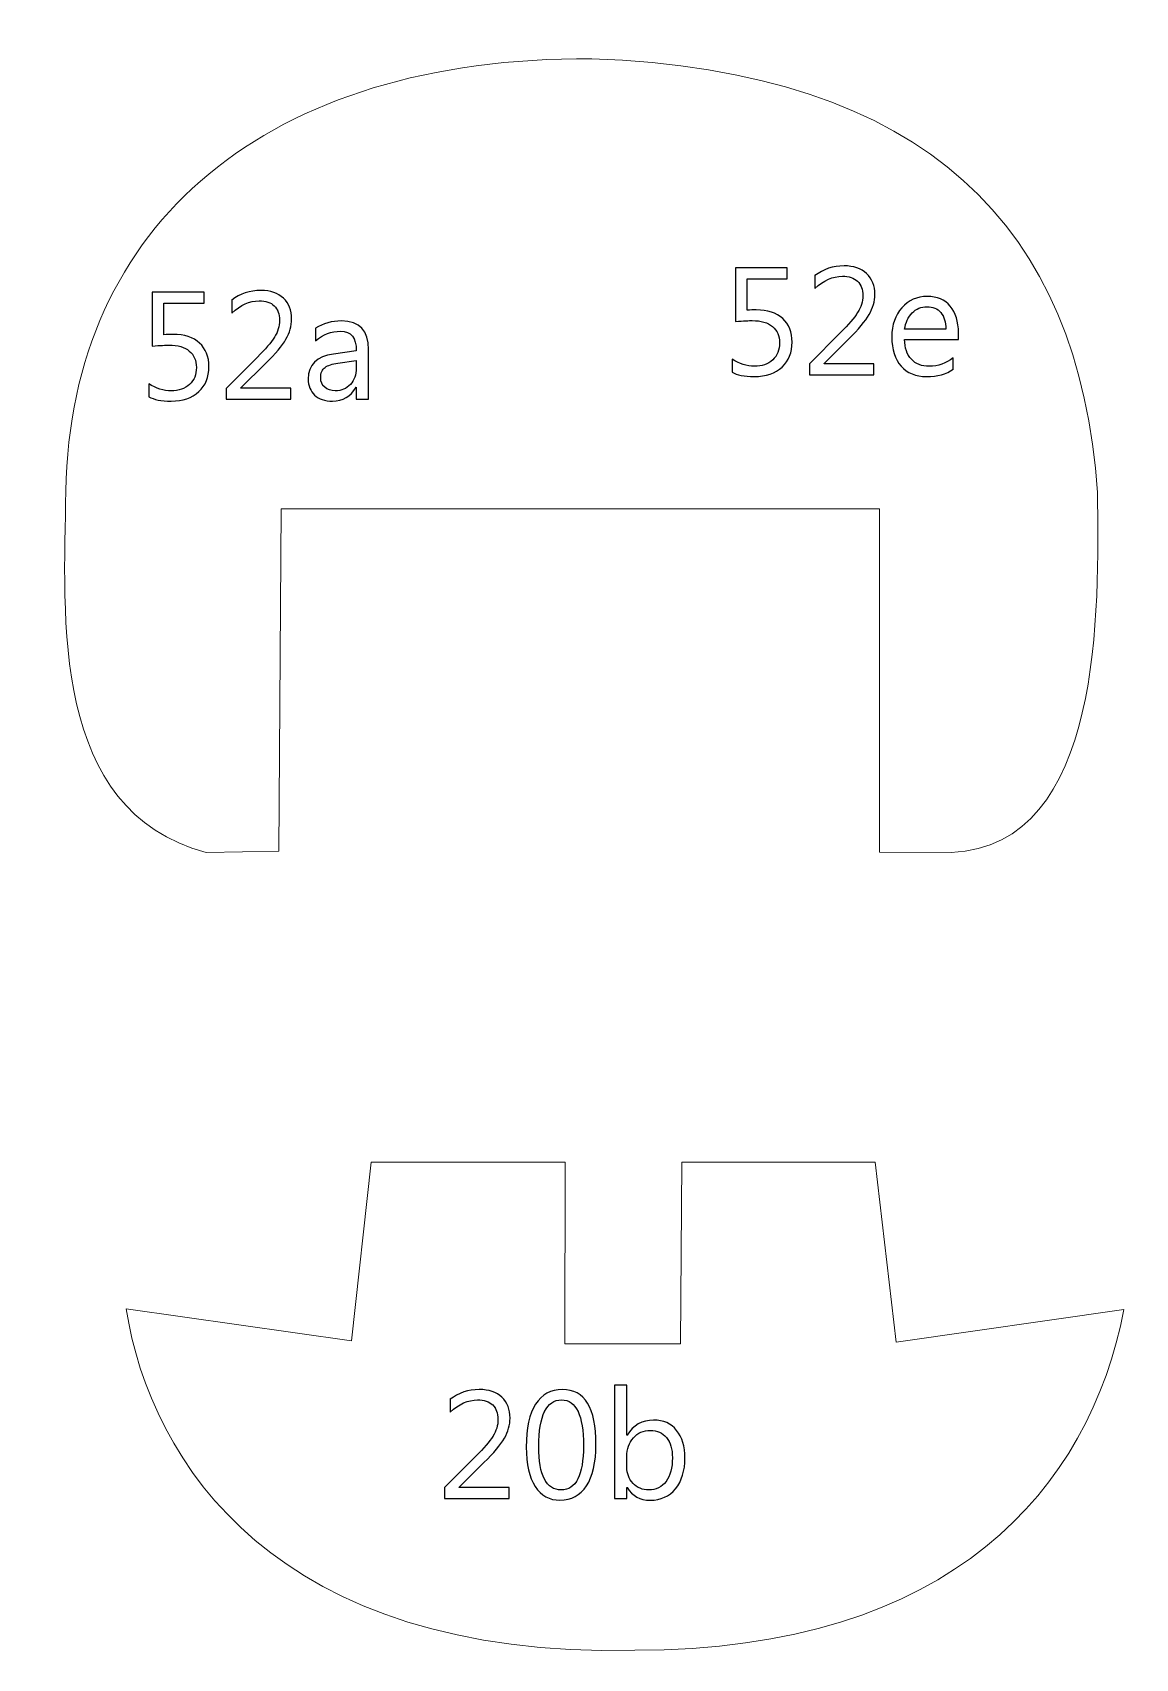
# Model space of a CAD drawing. Header units: centimetres. Extents: x -370 to 378, y -504 to 433.
# Drawn here: x 93.1 to 151.3, y 82.1 to 167.8 of the extents above; entities that cross this region are included whole.
import ezdxf

# ---------------------------------------------------------------- set-up
doc = ezdxf.new("R2010")
doc.units = ezdxf.units.CM
doc.header["$MEASUREMENT"] = 0
doc.layers.add('Camada 1', color=7, linetype='Continuous')
doc.layers.add('Camada 2', color=20, linetype='Continuous')

msp = doc.modelspace()

# ---------------------------------------------------------------- linework, layer by layer
at = {"layer": 'Camada 1', "lineweight": 9}
for points, knots in [([(216.721, 265.254), (216.721, 265.254), (230.116, 265.318), (230.116, 265.318), (230.116, 265.318), (230.116, 265.318), (230.103, 244.768), (230.103, 244.768), (230.103, 244.768), (230.103, 244.768), (236.36, 244.767), (236.36, 244.767), (236.36, 244.767), (236.36, 244.767), (236.371, 265.182), (236.371, 265.182), (236.371, 265.182), (236.371, 265.182), (256.209, 265.182), (256.209, 265.182), (256.209, 265.182), (256.209, 265.182), (256.209, 244.767), (256.209, 244.767), (256.209, 244.767), (256.209, 244.767), (262.443, 244.768), (262.443, 244.768), (262.443, 244.768), (262.443, 244.768), (262.445, 265.213), (262.445, 265.213), (262.445, 265.213), (262.445, 265.213), (282.346, 265.204), (282.346, 265.204), (282.346, 265.204), (282.346, 265.204), (282.296, 244.775), (282.296, 244.775), (282.296, 244.775), (282.296, 244.775), (288.629, 244.768), (288.629, 244.768), (288.629, 244.768), (288.629, 244.768), (288.652, 265.258), (288.652, 265.258), (288.652, 265.258), (288.652, 265.258), (308.479, 265.277), (308.479, 265.277), (308.479, 265.277), (308.479, 265.277), (308.479, 244.77), (308.479, 244.77), (308.479, 244.77), (308.479, 244.77), (314.689, 244.774), (314.689, 244.774), (314.689, 244.774), (314.689, 244.774), (314.79, 265.253), (314.79, 265.253), (314.79, 265.253), (314.79, 265.253), (334.828, 265.214), (334.828, 265.214), (334.828, 265.214), (334.828, 265.214), (334.892, 244.769), (334.892, 244.769), (334.892, 244.769), (334.892, 244.769), (341.063, 244.77), (341.063, 244.77), (341.063, 244.77), (341.063, 244.77), (341.094, 265.214), (341.094, 265.214), (341.094, 265.214), (341.094, 265.214), (366.922, 265.225), (366.922, 265.225), (366.922, 265.225), (366.922, 265.225), (366.966, 256.867), (366.966, 256.867), (366.966, 256.867), (366.966, 256.867), (360.754, 256.873), (360.754, 256.873), (360.754, 256.873), (360.754, 256.873), (360.754, 232.292), (360.754, 232.292), (360.754, 232.292), (360.754, 232.292), (366.964, 232.296), (366.964, 232.296), (366.964, 232.296), (366.964, 232.296), (366.963, 224.01), (366.963, 224.01), (366.963, 224.01), (366.963, 224.01), (210.199, 224.007), (210.199, 224.007), (210.199, 224.007), (210.199, 224.007), (210.193, 236.573), (210.193, 236.573), (210.193, 236.573), (210.193, 236.573), (189.145, 236.573), (189.145, 236.573), (189.145, 236.573), (185.916, 236.501), (184.439, 233.061), (184.413, 226.826), (184.413, 226.826), (184.673, 216.628), (178.684, 212.355), (173.821, 212.903), (173.821, 212.903), (173.821, 212.903), (176.697, 236.149), (176.697, 236.149), (176.697, 236.149), (176.697, 236.149), (170.539, 236.789), (170.539, 236.789), (170.539, 236.789), (170.539, 236.789), (168.49, 221.602), (168.49, 221.602), (168.49, 221.602), (168.49, 221.602), (4.291, 221.42), (4.291, 221.42), (4.291, 221.42), (4.291, 221.42), (4.288, 209.376), (4.288, 209.376), (4.288, 209.376), (4.288, 209.376), (-1.971, 209.374), (-1.971, 209.374), (-1.971, 209.374), (-1.971, 209.374), (-2.239, 168.069), (-2.239, 168.069), (-2.239, 168.069), (-2.239, 168.069), (-66.592, 160.863), (-66.592, 160.863), (-66.592, 160.863), (-66.592, 160.863), (-120.101, 160.892), (-120.101, 160.892), (-120.101, 160.892), (-122.907, 159.848), (-124.083, 157.497), (-123.291, 153.568), (-123.291, 153.568), (-123.291, 153.568), (-121.417, 147.705), (-121.417, 147.705), (-121.417, 147.705), (-119.664, 142.218), (-119.162, 139.073), (-123.559, 137.253), (-123.559, 137.253), (-123.559, 137.253), (-131.456, 134.303), (-131.456, 134.303), (-131.456, 134.303), (-142.328, 129.369), (-143.928, 118.845), (-139.185, 104.494), (-139.185, 104.494), (-136.723, 96.587), (-139.695, 91.079), (-144.309, 92.767), (-144.309, 92.767), (-144.309, 92.767), (-196.019, 110.18), (-196.019, 110.18), (-196.019, 110.18), (-194.826, 114.677), (-193.391, 119.174), (-191.716, 123.67), (-191.716, 123.67), (-191.716, 123.67), (-176.995, 117.362), (-176.995, 117.362), (-176.995, 117.362), (-176.995, 117.362), (-174.937, 123.295), (-174.937, 123.295), (-174.937, 123.295), (-174.937, 123.295), (-189.72, 129.603), (-189.72, 129.603), (-189.72, 129.603), (-187.47, 134.471), (-185.1, 139.218), (-182.609, 143.842), (-182.609, 143.842), (-182.609, 143.842), (-167.889, 135.786), (-167.889, 135.786), (-167.889, 135.786), (-167.889, 135.786), (-164.645, 141.095), (-164.645, 141.095), (-164.645, 141.095), (-164.645, 141.095), (-179.178, 149.214), (-179.178, 149.214), (-179.178, 149.214), (-176.797, 153.396), (-174.316, 157.382), (-171.694, 161.08), (-171.694, 161.08), (-171.694, 161.08), (-158.221, 152.024), (-158.221, 152.024), (-158.221, 152.024), (-158.221, 152.024), (-154.852, 157.145), (-154.852, 157.145), (-154.852, 157.145), (-154.852, 157.145), (-168.138, 166.201), (-168.138, 166.201), (-168.138, 166.201), (-165.271, 169.951), (-162.563, 173.777), (-160.029, 177.692), (-160.029, 177.692), (-160.029, 177.692), (-146.12, 169.011), (-146.12, 169.011), (-146.12, 169.011), (-146.12, 169.011), (-143.438, 174.444), (-143.438, 174.444), (-143.438, 174.444), (-143.438, 174.444), (-157.035, 183.25), (-157.035, 183.25), (-157.035, 183.25), (-151.695, 195.771), (-155.396, 206.053), (-170.299, 212.164), (-170.299, 212.164), (-196.331, 218.03), (-225.837, 215.086), (-252.767, 201.797), (-252.767, 201.797), (-272.125, 191.19), (-291.085, 177.8), (-311.371, 166), (-311.371, 166), (-321.658, 159.339), (-331.851, 153.367), (-342.736, 148.568), (-342.736, 148.568), (-346.86, 147.224), (-349.73, 146.708), (-351.28, 147.57), (-351.28, 147.57), (-360.973, 156.269), (-365.918, 177.156), (-365.135, 212.753), (-365.135, 212.753), (-363.041, 242.961), (-358.027, 262.687), (-349.489, 269.76), (-349.489, 269.76), (-341.694, 272.706), (-312.337, 273.158), (-268.236, 269.823), (-268.236, 269.823), (-238.219, 267.466), (-208.36, 264.64), (-178.599, 261.521), (-178.599, 261.521), (-161.15, 259.512), (-146.663, 274.84), (-133.661, 298.457), (-133.661, 298.457), (-137.932, 299.192), (-140.952, 302.511), (-141.329, 309.219), (-141.329, 309.219), (-141.246, 317.163), (-137.792, 321.124), (-131.21, 321.7), (-131.21, 321.7), (-128.465, 321.723), (-125.72, 321.692), (-122.976, 321.377), (-122.976, 321.377), (-119.251, 320.932), (-117.518, 322.574), (-117.641, 327.134), (-117.641, 327.134), (-117.641, 327.134), (-117.584, 336.153), (-117.584, 336.153), (-117.584, 336.153), (-117.584, 336.153), (-110.776, 336.152), (-110.776, 336.152), (-110.776, 336.152), (-110.776, 336.152), (-110.773, 349.137), (-110.773, 349.137), (-110.773, 349.137), (-110.773, 349.137), (-99.344, 349.13), (-99.344, 349.13), (-99.344, 349.13), (-99.344, 349.13), (-88.153, 362.878), (-88.153, 362.878), (-88.153, 362.878), (-88.153, 362.878), (-34.119, 362.869), (-34.119, 362.869), (-34.119, 362.869), (-34.119, 362.869), (-34.106, 340.512), (-34.106, 340.512), (-34.106, 340.512), (-34.106, 340.512), (-27.597, 340.514), (-27.597, 340.514), (-27.597, 340.514), (-27.597, 340.514), (-27.691, 325.715), (-27.691, 325.715), (-27.691, 325.715), (-27.873, 322.531), (-30.047, 321.13), (-33.358, 320.596), (-33.358, 320.596), (-33.358, 320.596), (-44.151, 320.594), (-44.151, 320.594), (-44.151, 320.594), (-44.151, 320.594), (-44.155, 311.191), (-44.155, 311.191), (-44.155, 311.191), (-44.155, 311.191), (-32.849, 311.191), (-32.849, 311.191), (-32.849, 311.191), (-18.571, 310.629), (-10.255, 308.442), (-6.272, 303.592), (-6.272, 303.592), (-3.714, 300.56), (-2.148, 297.196), (-2.032, 293.351), (-2.032, 293.351), (-2.032, 293.351), (-1.901, 274.856), (-1.901, 274.856), (-1.901, 274.856), (-1.901, 274.856), (4.408, 274.86), (4.408, 274.86), (4.408, 274.86), (4.408, 274.86), (4.426, 260.305), (4.426, 260.305), (4.426, 260.305), (4.426, 260.305), (175.044, 260.301), (175.044, 260.301), (175.044, 260.301), (175.044, 260.301), (175.017, 268.365), (175.017, 268.365), (175.017, 268.365), (179.182, 281.411), (183.274, 295.03), (187.51, 307.504), (187.51, 307.504), (189.372, 313.034), (192.544, 316.081), (197.008, 315.926), (197.008, 315.926), (202.874, 315.367), (206.189, 311.724), (207.985, 306.102), (207.985, 306.102), (211.365, 293.082), (213.787, 278.849), (216.721, 265.254)], [0, 0, 0, 0, 0.009804, 0.009804, 0.009804, 0.009804, 0.019608, 0.019608, 0.019608, 0.019608, 0.029412, 0.029412, 0.029412, 0.029412, 0.039216, 0.039216, 0.039216, 0.039216, 0.04902, 0.04902, 0.04902, 0.04902, 0.058824, 0.058824, 0.058824, 0.058824, 0.068627, 0.068627, 0.068627, 0.068627, 0.078431, 0.078431, 0.078431, 0.078431, 0.088235, 0.088235, 0.088235, 0.088235, 0.098039, 0.098039, 0.098039, 0.098039, 0.107843, 0.107843, 0.107843, 0.107843, 0.117647, 0.117647, 0.117647, 0.117647, 0.127451, 0.127451, 0.127451, 0.127451, 0.137255, 0.137255, 0.137255, 0.137255, 0.147059, 0.147059, 0.147059, 0.147059, 0.156863, 0.156863, 0.156863, 0.156863, 0.166667, 0.166667, 0.166667, 0.166667, 0.176471, 0.176471, 0.176471, 0.176471, 0.186275, 0.186275, 0.186275, 0.186275, 0.196078, 0.196078, 0.196078, 0.196078, 0.205882, 0.205882, 0.205882, 0.205882, 0.215686, 0.215686, 0.215686, 0.215686, 0.22549, 0.22549, 0.22549, 0.22549, 0.235294, 0.235294, 0.235294, 0.235294, 0.245098, 0.245098, 0.245098, 0.245098, 0.254902, 0.254902, 0.254902, 0.254902, 0.264706, 0.264706, 0.264706, 0.264706, 0.27451, 0.27451, 0.27451, 0.27451, 0.284314, 0.284314, 0.284314, 0.284314, 0.294118, 0.294118, 0.294118, 0.294118, 0.303922, 0.303922, 0.303922, 0.303922, 0.313725, 0.313725, 0.313725, 0.313726, 0.323529, 0.323529, 0.323529, 0.323529, 0.333333, 0.333333, 0.333333, 0.333333, 0.343137, 0.343137, 0.343137, 0.343137, 0.352941, 0.352941, 0.352941, 0.352941, 0.362745, 0.362745, 0.362745, 0.362745, 0.372549, 0.372549, 0.372549, 0.372549, 0.382353, 0.382353, 0.382353, 0.382353, 0.392157, 0.392157, 0.392157, 0.392157, 0.401961, 0.401961, 0.401961, 0.401961, 0.411765, 0.411765, 0.411765, 0.411765, 0.421569, 0.421569, 0.421569, 0.421569, 0.431373, 0.431373, 0.431373, 0.431373, 0.441176, 0.441176, 0.441176, 0.441176, 0.45098, 0.45098, 0.45098, 0.45098, 0.460784, 0.460784, 0.460784, 0.460784, 0.470588, 0.470588, 0.470588, 0.470588, 0.480392, 0.480392, 0.480392, 0.480392, 0.490196, 0.490196, 0.490196, 0.490196, 0.5, 0.5, 0.5, 0.5, 0.509804, 0.509804, 0.509804, 0.509804, 0.519608, 0.519608, 0.519608, 0.519608, 0.529412, 0.529412, 0.529412, 0.529412, 0.539216, 0.539216, 0.539216, 0.539216, 0.54902, 0.54902, 0.54902, 0.54902, 0.558824, 0.558824, 0.558824, 0.558824, 0.568627, 0.568627, 0.568627, 0.568627, 0.578431, 0.578431, 0.578431, 0.578431, 0.588235, 0.588235, 0.588235, 0.588235, 0.598039, 0.598039, 0.598039, 0.598039, 0.607843, 0.607843, 0.607843, 0.607843, 0.617647, 0.617647, 0.617647, 0.617647, 0.627451, 0.627451, 0.627451, 0.627451, 0.637255, 0.637255, 0.637255, 0.637255, 0.647059, 0.647059, 0.647059, 0.647059, 0.656863, 0.656863, 0.656863, 0.656863, 0.666667, 0.666667, 0.666667, 0.666667, 0.676471, 0.676471, 0.676471, 0.676471, 0.686275, 0.686275, 0.686275, 0.686275, 0.696078, 0.696078, 0.696078, 0.696078, 0.705882, 0.705882, 0.705882, 0.705882, 0.715686, 0.715686, 0.715686, 0.715686, 0.72549, 0.72549, 0.72549, 0.72549, 0.735294, 0.735294, 0.735294, 0.735294, 0.745098, 0.745098, 0.745098, 0.745098, 0.754902, 0.754902, 0.754902, 0.754902, 0.764706, 0.764706, 0.764706, 0.764706, 0.77451, 0.77451, 0.77451, 0.77451, 0.784314, 0.784314, 0.784314, 0.784314, 0.794118, 0.794118, 0.794118, 0.794118, 0.803922, 0.803922, 0.803922, 0.803922, 0.813725, 0.813725, 0.813725, 0.813726, 0.823529, 0.823529, 0.823529, 0.823529, 0.833333, 0.833333, 0.833333, 0.833333, 0.843137, 0.843137, 0.843137, 0.843137, 0.852941, 0.852941, 0.852941, 0.852941, 0.862745, 0.862745, 0.862745, 0.862745, 0.872549, 0.872549, 0.872549, 0.872549, 0.882353, 0.882353, 0.882353, 0.882353, 0.892157, 0.892157, 0.892157, 0.892157, 0.901961, 0.901961, 0.901961, 0.901961, 0.911765, 0.911765, 0.911765, 0.911765, 0.921569, 0.921569, 0.921569, 0.921569, 0.931373, 0.931373, 0.931373, 0.931373, 0.941176, 0.941176, 0.941176, 0.941176, 0.95098, 0.95098, 0.95098, 0.95098, 0.960784, 0.960784, 0.960784, 0.960784, 0.970588, 0.970588, 0.970588, 0.970588, 0.980392, 0.980392, 0.980392, 0.980392, 1, 1, 1, 1]), ([(106.254, 142.72), (106.254, 142.72), (137.825, 142.72), (137.825, 142.72), (137.825, 142.72), (137.825, 142.72), (137.822, 124.604), (137.822, 124.604), (137.822, 124.604), (137.822, 124.604), (141.6, 124.603), (141.6, 124.603), (141.6, 124.603), (149.685, 124.918), (149.386, 137.597), (149.315, 143.58), (149.315, 143.58), (148.374, 157.59), (140.262, 165.844), (122.633, 166.46), (122.633, 166.46), (105.524, 166.548), (95.125, 157.763), (94.895, 143.649), (94.895, 143.649), (94.787, 136.957), (94.045, 126.807), (102.291, 124.601), (102.291, 124.601), (102.291, 124.601), (106.122, 124.667), (106.122, 124.667), (106.122, 124.667), (106.122, 124.667), (106.254, 142.72), (106.254, 142.72)], [0, 0, 0, 0, 0.1, 0.1, 0.1, 0.1, 0.2, 0.2, 0.2, 0.2, 0.3, 0.3, 0.3, 0.3, 0.4, 0.4, 0.4, 0.4, 0.5, 0.5, 0.5, 0.5, 0.6, 0.6, 0.6, 0.6, 0.7, 0.7, 0.7, 0.7, 0.8, 0.8, 0.8, 0.8, 1, 1, 1, 1]), ([(110.993, 108.266), (110.993, 108.266), (121.238, 108.264), (121.238, 108.264), (121.238, 108.264), (121.238, 108.264), (121.219, 98.676), (121.219, 98.676), (121.219, 98.676), (121.219, 98.676), (127.32, 98.678), (127.32, 98.678), (127.32, 98.678), (127.32, 98.678), (127.383, 108.262), (127.383, 108.262), (127.383, 108.262), (127.383, 108.262), (137.588, 108.266), (137.588, 108.266), (137.588, 108.266), (137.588, 108.266), (138.703, 98.777), (138.703, 98.777), (138.703, 98.777), (138.703, 98.777), (150.711, 100.483), (150.711, 100.483), (150.711, 100.483), (148.887, 91.083), (141.672, 82.513), (124.91, 82.524), (124.91, 82.524), (106.025, 82.085), (99.35, 92.399), (98.075, 100.532), (98.075, 100.532), (98.075, 100.532), (109.964, 98.842), (109.964, 98.842), (109.964, 98.842), (109.964, 98.842), (110.993, 108.266), (110.993, 108.266)], [0, 0, 0, 0, 0.083333, 0.083333, 0.083333, 0.083333, 0.166667, 0.166667, 0.166667, 0.166667, 0.25, 0.25, 0.25, 0.25, 0.333333, 0.333333, 0.333333, 0.333333, 0.416667, 0.416667, 0.416667, 0.416667, 0.5, 0.5, 0.5, 0.5, 0.583333, 0.583333, 0.583333, 0.583333, 0.666667, 0.666667, 0.666667, 0.666667, 0.75, 0.75, 0.75, 0.75, 0.833333, 0.833333, 0.833333, 0.833333, 1, 1, 1, 1])]:
    msp.add_open_spline(points, degree=3, knots=knots, dxfattribs=at)
at = {"layer": 'Camada 2'}
for points, knots in [([(130.039, 149.931), (130.039, 149.931), (130.039, 150.617), (130.039, 150.617), (130.039, 150.617), (130.425, 150.364), (130.818, 150.237), (131.217, 150.237), (131.217, 150.237), (131.616, 150.237), (131.937, 150.35), (132.182, 150.576), (132.182, 150.576), (132.425, 150.801), (132.548, 151.1), (132.548, 151.473), (132.548, 151.473), (132.548, 151.842), (132.422, 152.131), (132.174, 152.338), (132.174, 152.338), (131.924, 152.545), (131.568, 152.649), (131.103, 152.649), (131.103, 152.649), (130.945, 152.649), (130.65, 152.633), (130.217, 152.602), (130.217, 152.602), (130.217, 152.602), (130.217, 155.439), (130.217, 155.439), (130.217, 155.439), (130.217, 155.439), (132.951, 155.439), (132.951, 155.439), (132.951, 155.439), (132.951, 155.439), (132.951, 154.859), (132.951, 154.859), (132.951, 154.859), (132.951, 154.859), (130.83, 154.859), (130.83, 154.859), (130.83, 154.859), (130.83, 154.859), (130.83, 153.197), (130.83, 153.197), (130.83, 153.197), (131.003, 153.208), (131.163, 153.213), (131.311, 153.213), (131.311, 153.213), (131.914, 153.213), (132.382, 153.061), (132.713, 152.759), (132.713, 152.759), (133.043, 152.457), (133.209, 152.041), (133.209, 151.514), (133.209, 151.514), (133.209, 150.969), (133.031, 150.529), (132.675, 150.197), (132.675, 150.197), (132.319, 149.864), (131.83, 149.697), (131.21, 149.697), (131.21, 149.697), (130.687, 149.697), (130.297, 149.775), (130.039, 149.931)], [0, 0, 0, 0, 0.052632, 0.052632, 0.052632, 0.052632, 0.105263, 0.105263, 0.105263, 0.105263, 0.157895, 0.157895, 0.157895, 0.157895, 0.210526, 0.210526, 0.210526, 0.210526, 0.263158, 0.263158, 0.263158, 0.263158, 0.315789, 0.315789, 0.315789, 0.315789, 0.368421, 0.368421, 0.368421, 0.368421, 0.421053, 0.421053, 0.421053, 0.421053, 0.473684, 0.473684, 0.473684, 0.473684, 0.526316, 0.526316, 0.526316, 0.526316, 0.578947, 0.578947, 0.578947, 0.578947, 0.631579, 0.631579, 0.631579, 0.631579, 0.684211, 0.684211, 0.684211, 0.684211, 0.736842, 0.736842, 0.736842, 0.736842, 0.789474, 0.789474, 0.789474, 0.789474, 0.842105, 0.842105, 0.842105, 0.842105, 0.894737, 0.894737, 0.894737, 0.894737, 1, 1, 1, 1]), ([(137.523, 149.794), (137.523, 149.794), (134.12, 149.794), (134.12, 149.794), (134.12, 149.794), (134.12, 149.794), (134.12, 150.367), (134.12, 150.367), (134.12, 150.367), (134.12, 150.367), (135.765, 152.017), (135.765, 152.017), (135.765, 152.017), (136.186, 152.438), (136.486, 152.787), (136.665, 153.067), (136.665, 153.067), (136.845, 153.346), (136.935, 153.646), (136.935, 153.963), (136.935, 153.963), (136.935, 154.289), (136.842, 154.541), (136.655, 154.72), (136.655, 154.72), (136.468, 154.899), (136.203, 154.988), (135.859, 154.988), (135.859, 154.988), (135.355, 154.988), (134.873, 154.772), (134.411, 154.342), (134.411, 154.342), (134.411, 154.342), (134.411, 155.02), (134.411, 155.02), (134.411, 155.02), (134.851, 155.364), (135.365, 155.536), (135.949, 155.536), (135.949, 155.536), (136.453, 155.536), (136.85, 155.399), (137.139, 155.126), (137.139, 155.126), (137.428, 154.853), (137.572, 154.486), (137.572, 154.026), (137.572, 154.026), (137.572, 153.665), (137.472, 153.31), (137.272, 152.965), (137.272, 152.965), (137.073, 152.619), (136.714, 152.19), (136.197, 151.678), (136.197, 151.678), (136.197, 151.678), (134.894, 150.391), (134.894, 150.391), (134.894, 150.391), (134.894, 150.391), (134.894, 150.375), (134.894, 150.375), (134.894, 150.375), (134.894, 150.375), (137.523, 150.375), (137.523, 150.375), (137.523, 150.375), (137.523, 150.375), (137.523, 149.794), (137.523, 149.794)], [0, 0, 0, 0, 0.052632, 0.052632, 0.052632, 0.052632, 0.105263, 0.105263, 0.105263, 0.105263, 0.157895, 0.157895, 0.157895, 0.157895, 0.210526, 0.210526, 0.210526, 0.210526, 0.263158, 0.263158, 0.263158, 0.263158, 0.315789, 0.315789, 0.315789, 0.315789, 0.368421, 0.368421, 0.368421, 0.368421, 0.421053, 0.421053, 0.421053, 0.421053, 0.473684, 0.473684, 0.473684, 0.473684, 0.526316, 0.526316, 0.526316, 0.526316, 0.578947, 0.578947, 0.578947, 0.578947, 0.631579, 0.631579, 0.631579, 0.631579, 0.684211, 0.684211, 0.684211, 0.684211, 0.736842, 0.736842, 0.736842, 0.736842, 0.789474, 0.789474, 0.789474, 0.789474, 0.842105, 0.842105, 0.842105, 0.842105, 0.894737, 0.894737, 0.894737, 0.894737, 1, 1, 1, 1]), ([(99.274, 148.636), (99.274, 148.636), (99.274, 149.321), (99.274, 149.321), (99.274, 149.321), (99.66, 149.069), (100.052, 148.942), (100.451, 148.942), (100.451, 148.942), (100.85, 148.942), (101.172, 149.055), (101.416, 149.281), (101.416, 149.281), (101.66, 149.505), (101.782, 149.805), (101.782, 150.177), (101.782, 150.177), (101.782, 150.547), (101.657, 150.836), (101.408, 151.043), (101.408, 151.043), (101.158, 151.25), (100.802, 151.353), (100.337, 151.353), (100.337, 151.353), (100.18, 151.353), (99.884, 151.337), (99.451, 151.306), (99.451, 151.306), (99.451, 151.306), (99.451, 154.144), (99.451, 154.144), (99.451, 154.144), (99.451, 154.144), (102.185, 154.144), (102.185, 154.144), (102.185, 154.144), (102.185, 154.144), (102.185, 153.563), (102.185, 153.563), (102.185, 153.563), (102.185, 153.563), (100.064, 153.563), (100.064, 153.563), (100.064, 153.563), (100.064, 153.563), (100.064, 151.902), (100.064, 151.902), (100.064, 151.902), (100.237, 151.913), (100.397, 151.918), (100.545, 151.918), (100.545, 151.918), (101.149, 151.918), (101.617, 151.766), (101.947, 151.464), (101.947, 151.464), (102.278, 151.161), (102.443, 150.746), (102.443, 150.219), (102.443, 150.219), (102.443, 149.673), (102.266, 149.234), (101.909, 148.902), (101.909, 148.902), (101.553, 148.568), (101.064, 148.402), (100.444, 148.402), (100.444, 148.402), (99.922, 148.402), (99.532, 148.48), (99.274, 148.636)], [0, 0, 0, 0, 0.052632, 0.052632, 0.052632, 0.052632, 0.105263, 0.105263, 0.105263, 0.105263, 0.157895, 0.157895, 0.157895, 0.157895, 0.210526, 0.210526, 0.210526, 0.210526, 0.263158, 0.263158, 0.263158, 0.263158, 0.315789, 0.315789, 0.315789, 0.315789, 0.368421, 0.368421, 0.368421, 0.368421, 0.421053, 0.421053, 0.421053, 0.421053, 0.473684, 0.473684, 0.473684, 0.473684, 0.526316, 0.526316, 0.526316, 0.526316, 0.578947, 0.578947, 0.578947, 0.578947, 0.631579, 0.631579, 0.631579, 0.631579, 0.684211, 0.684211, 0.684211, 0.684211, 0.736842, 0.736842, 0.736842, 0.736842, 0.789474, 0.789474, 0.789474, 0.789474, 0.842105, 0.842105, 0.842105, 0.842105, 0.894737, 0.894737, 0.894737, 0.894737, 1, 1, 1, 1]), ([(106.758, 148.499), (106.758, 148.499), (103.354, 148.499), (103.354, 148.499), (103.354, 148.499), (103.354, 148.499), (103.354, 149.071), (103.354, 149.071), (103.354, 149.071), (103.354, 149.071), (105, 150.722), (105, 150.722), (105, 150.722), (105.42, 151.142), (105.72, 151.492), (105.899, 151.772), (105.899, 151.772), (106.079, 152.051), (106.169, 152.351), (106.169, 152.668), (106.169, 152.668), (106.169, 152.993), (106.076, 153.246), (105.889, 153.425), (105.889, 153.425), (105.703, 153.603), (105.438, 153.692), (105.094, 153.692), (105.094, 153.692), (104.59, 153.692), (104.107, 153.477), (103.645, 153.047), (103.645, 153.047), (103.645, 153.047), (103.645, 153.724), (103.645, 153.724), (103.645, 153.724), (104.086, 154.069), (104.599, 154.241), (105.184, 154.241), (105.184, 154.241), (105.688, 154.241), (106.084, 154.103), (106.373, 153.831), (106.373, 153.831), (106.662, 153.558), (106.806, 153.191), (106.806, 152.731), (106.806, 152.731), (106.806, 152.37), (106.707, 152.015), (106.506, 151.669), (106.506, 151.669), (106.307, 151.324), (105.948, 150.895), (105.431, 150.383), (105.431, 150.383), (105.431, 150.383), (104.129, 149.095), (104.129, 149.095), (104.129, 149.095), (104.129, 149.095), (104.129, 149.079), (104.129, 149.079), (104.129, 149.079), (104.129, 149.079), (106.758, 149.079), (106.758, 149.079), (106.758, 149.079), (106.758, 149.079), (106.758, 148.499), (106.758, 148.499)], [0, 0, 0, 0, 0.052632, 0.052632, 0.052632, 0.052632, 0.105263, 0.105263, 0.105263, 0.105263, 0.157895, 0.157895, 0.157895, 0.157895, 0.210526, 0.210526, 0.210526, 0.210526, 0.263158, 0.263158, 0.263158, 0.263158, 0.315789, 0.315789, 0.315789, 0.315789, 0.368421, 0.368421, 0.368421, 0.368421, 0.421053, 0.421053, 0.421053, 0.421053, 0.473684, 0.473684, 0.473684, 0.473684, 0.526316, 0.526316, 0.526316, 0.526316, 0.578947, 0.578947, 0.578947, 0.578947, 0.631579, 0.631579, 0.631579, 0.631579, 0.684211, 0.684211, 0.684211, 0.684211, 0.736842, 0.736842, 0.736842, 0.736842, 0.789474, 0.789474, 0.789474, 0.789474, 0.842105, 0.842105, 0.842105, 0.842105, 0.894737, 0.894737, 0.894737, 0.894737, 1, 1, 1, 1]), ([(141.983, 151.649), (141.983, 151.649), (139.136, 151.649), (139.136, 151.649), (139.136, 151.649), (139.147, 151.199), (139.268, 150.85), (139.498, 150.606), (139.498, 150.606), (139.729, 150.36), (140.046, 150.237), (140.45, 150.237), (140.45, 150.237), (140.904, 150.237), (141.321, 150.388), (141.701, 150.689), (141.701, 150.689), (141.701, 150.689), (141.701, 150.084), (141.701, 150.084), (141.701, 150.084), (141.347, 149.826), (140.878, 149.697), (140.296, 149.697), (140.296, 149.697), (139.728, 149.697), (139.28, 149.88), (138.955, 150.247), (138.955, 150.247), (138.63, 150.614), (138.467, 151.13), (138.467, 151.794), (138.467, 151.794), (138.467, 152.423), (138.644, 152.934), (139.001, 153.33), (139.001, 153.33), (139.357, 153.725), (139.798, 153.923), (140.326, 153.923), (140.326, 153.923), (140.853, 153.923), (141.261, 153.752), (141.55, 153.411), (141.55, 153.411), (141.839, 153.07), (141.983, 152.595), (141.983, 151.988), (141.983, 151.988), (141.983, 151.988), (141.983, 151.649), (141.983, 151.649)], [0, 0, 0, 0, 0.071429, 0.071429, 0.071429, 0.071429, 0.142857, 0.142857, 0.142857, 0.142857, 0.214286, 0.214286, 0.214286, 0.214286, 0.285714, 0.285714, 0.285714, 0.285714, 0.357143, 0.357143, 0.357143, 0.357143, 0.428571, 0.428571, 0.428571, 0.428571, 0.5, 0.5, 0.5, 0.5, 0.571429, 0.571429, 0.571429, 0.571429, 0.642857, 0.642857, 0.642857, 0.642857, 0.714286, 0.714286, 0.714286, 0.714286, 0.785714, 0.785714, 0.785714, 0.785714, 0.857143, 0.857143, 0.857143, 0.857143, 1, 1, 1, 1]), ([(141.322, 152.197), (141.319, 152.571), (141.229, 152.863), (141.052, 153.071), (141.052, 153.071), (140.874, 153.279), (140.628, 153.383), (140.314, 153.383), (140.314, 153.383), (140.01, 153.383), (139.751, 153.274), (139.538, 153.055), (139.538, 153.055), (139.326, 152.836), (139.194, 152.551), (139.144, 152.197), (139.144, 152.197), (139.144, 152.197), (141.322, 152.197), (141.322, 152.197)], [0, 0, 0, 0, 0.166667, 0.166667, 0.166667, 0.166667, 0.333333, 0.333333, 0.333333, 0.333333, 0.5, 0.5, 0.5, 0.5, 0.666667, 0.666667, 0.666667, 0.666667, 1, 1, 1, 1]), ([(110.863, 148.499), (110.863, 148.499), (110.217, 148.499), (110.217, 148.499), (110.217, 148.499), (110.217, 148.499), (110.217, 149.129), (110.217, 149.129), (110.217, 149.129), (110.217, 149.129), (110.201, 149.129), (110.201, 149.129), (110.201, 149.129), (109.92, 148.644), (109.508, 148.402), (108.961, 148.402), (108.961, 148.402), (108.559, 148.402), (108.244, 148.508), (108.017, 148.722), (108.017, 148.722), (107.79, 148.934), (107.677, 149.216), (107.677, 149.568), (107.677, 149.568), (107.677, 150.323), (108.121, 150.762), (109.008, 150.886), (109.008, 150.886), (109.008, 150.886), (110.217, 151.055), (110.217, 151.055), (110.217, 151.055), (110.217, 151.743), (109.94, 152.087), (109.387, 152.087), (109.387, 152.087), (108.901, 152.087), (108.463, 151.921), (108.072, 151.587), (108.072, 151.587), (108.072, 151.587), (108.072, 152.249), (108.072, 152.249), (108.072, 152.249), (108.469, 152.501), (108.924, 152.628), (109.442, 152.628), (109.442, 152.628), (110.389, 152.628), (110.863, 152.126), (110.863, 151.122), (110.863, 151.122), (110.863, 151.122), (110.863, 148.499), (110.863, 148.499)], [0, 0, 0, 0, 0.066667, 0.066667, 0.066667, 0.066667, 0.133333, 0.133333, 0.133333, 0.133333, 0.2, 0.2, 0.2, 0.2, 0.266667, 0.266667, 0.266667, 0.266667, 0.333333, 0.333333, 0.333333, 0.333333, 0.4, 0.4, 0.4, 0.4, 0.466667, 0.466667, 0.466667, 0.466667, 0.533333, 0.533333, 0.533333, 0.533333, 0.6, 0.6, 0.6, 0.6, 0.666667, 0.666667, 0.666667, 0.666667, 0.733333, 0.733333, 0.733333, 0.733333, 0.8, 0.8, 0.8, 0.8, 0.866667, 0.866667, 0.866667, 0.866667, 1, 1, 1, 1]), ([(110.217, 150.539), (110.217, 150.539), (109.244, 150.405), (109.244, 150.405), (109.244, 150.405), (108.944, 150.363), (108.719, 150.288), (108.567, 150.181), (108.567, 150.181), (108.415, 150.074), (108.338, 149.886), (108.338, 149.614), (108.338, 149.614), (108.338, 149.417), (108.408, 149.255), (108.549, 149.13), (108.549, 149.13), (108.689, 149.005), (108.877, 148.942), (109.11, 148.942), (109.11, 148.942), (109.431, 148.942), (109.696, 149.055), (109.904, 149.279), (109.904, 149.279), (110.113, 149.505), (110.217, 149.79), (110.217, 150.136), (110.217, 150.136), (110.217, 150.136), (110.217, 150.539), (110.217, 150.539)], [0, 0, 0, 0, 0.111111, 0.111111, 0.111111, 0.111111, 0.222222, 0.222222, 0.222222, 0.222222, 0.333333, 0.333333, 0.333333, 0.333333, 0.444444, 0.444444, 0.444444, 0.444444, 0.555556, 0.555556, 0.555556, 0.555556, 0.666667, 0.666667, 0.666667, 0.666667, 0.777778, 0.777778, 0.777778, 0.777778, 1, 1, 1, 1]), ([(118.28, 90.529), (118.28, 90.529), (114.876, 90.529), (114.876, 90.529), (114.876, 90.529), (114.876, 90.529), (114.876, 91.102), (114.876, 91.102), (114.876, 91.102), (114.876, 91.102), (116.521, 92.753), (116.521, 92.753), (116.521, 92.753), (116.942, 93.173), (117.242, 93.523), (117.421, 93.802), (117.421, 93.802), (117.601, 94.082), (117.691, 94.382), (117.691, 94.699), (117.691, 94.699), (117.691, 95.024), (117.598, 95.277), (117.411, 95.456), (117.411, 95.456), (117.224, 95.634), (116.96, 95.723), (116.616, 95.723), (116.616, 95.723), (116.111, 95.723), (115.629, 95.508), (115.167, 95.078), (115.167, 95.078), (115.167, 95.078), (115.167, 95.755), (115.167, 95.755), (115.167, 95.755), (115.607, 96.099), (116.121, 96.271), (116.705, 96.271), (116.705, 96.271), (117.21, 96.271), (117.606, 96.134), (117.895, 95.862), (117.895, 95.862), (118.184, 95.589), (118.328, 95.222), (118.328, 94.762), (118.328, 94.762), (118.328, 94.4), (118.228, 94.046), (118.028, 93.7), (118.028, 93.7), (117.829, 93.355), (117.47, 92.926), (116.953, 92.414), (116.953, 92.414), (116.953, 92.414), (115.65, 91.126), (115.65, 91.126), (115.65, 91.126), (115.65, 91.126), (115.65, 91.11), (115.65, 91.11), (115.65, 91.11), (115.65, 91.11), (118.28, 91.11), (118.28, 91.11), (118.28, 91.11), (118.28, 91.11), (118.28, 90.529), (118.28, 90.529)], [0, 0, 0, 0, 0.052632, 0.052632, 0.052632, 0.052632, 0.105263, 0.105263, 0.105263, 0.105263, 0.157895, 0.157895, 0.157895, 0.157895, 0.210526, 0.210526, 0.210526, 0.210526, 0.263158, 0.263158, 0.263158, 0.263158, 0.315789, 0.315789, 0.315789, 0.315789, 0.368421, 0.368421, 0.368421, 0.368421, 0.421053, 0.421053, 0.421053, 0.421053, 0.473684, 0.473684, 0.473684, 0.473684, 0.526316, 0.526316, 0.526316, 0.526316, 0.578947, 0.578947, 0.578947, 0.578947, 0.631579, 0.631579, 0.631579, 0.631579, 0.684211, 0.684211, 0.684211, 0.684211, 0.736842, 0.736842, 0.736842, 0.736842, 0.789474, 0.789474, 0.789474, 0.789474, 0.842105, 0.842105, 0.842105, 0.842105, 0.894737, 0.894737, 0.894737, 0.894737, 1, 1, 1, 1]), ([(120.962, 90.433), (120.403, 90.433), (119.966, 90.673), (119.653, 91.153), (119.653, 91.153), (119.34, 91.634), (119.183, 92.329), (119.183, 93.238), (119.183, 93.238), (119.183, 94.237), (119.347, 94.991), (119.673, 95.503), (119.673, 95.503), (120, 96.015), (120.472, 96.271), (121.089, 96.271), (121.089, 96.271), (122.27, 96.271), (122.86, 95.306), (122.86, 93.376), (122.86, 93.376), (122.86, 92.419), (122.693, 91.691), (122.36, 91.187), (122.36, 91.187), (122.027, 90.684), (121.561, 90.433), (120.962, 90.433)], [0, 0, 0, 0, 0.125, 0.125, 0.125, 0.125, 0.25, 0.25, 0.25, 0.25, 0.375, 0.375, 0.375, 0.375, 0.5, 0.5, 0.5, 0.5, 0.625, 0.625, 0.625, 0.625, 0.75, 0.75, 0.75, 0.75, 1, 1, 1, 1]), ([(124.505, 91.107), (124.505, 91.107), (124.489, 91.107), (124.489, 91.107), (124.489, 91.107), (124.489, 91.107), (124.489, 90.529), (124.489, 90.529), (124.489, 90.529), (124.489, 90.529), (123.844, 90.529), (123.844, 90.529), (123.844, 90.529), (123.844, 90.529), (123.844, 96.497), (123.844, 96.497), (123.844, 96.497), (123.844, 96.497), (124.489, 96.497), (124.489, 96.497), (124.489, 96.497), (124.489, 96.497), (124.489, 93.857), (124.489, 93.857), (124.489, 93.857), (124.489, 93.857), (124.505, 93.857), (124.505, 93.857), (124.505, 93.857), (124.823, 94.391), (125.288, 94.658), (125.899, 94.658), (125.899, 94.658), (126.417, 94.658), (126.821, 94.478), (127.114, 94.117), (127.114, 94.117), (127.407, 93.755), (127.554, 93.271), (127.554, 92.664), (127.554, 92.664), (127.554, 91.989), (127.39, 91.447), (127.062, 91.041), (127.062, 91.041), (126.733, 90.636), (126.284, 90.433), (125.714, 90.433), (125.714, 90.433), (125.181, 90.433), (124.778, 90.657), (124.505, 91.107)], [0, 0, 0, 0, 0.071429, 0.071429, 0.071429, 0.071429, 0.142857, 0.142857, 0.142857, 0.142857, 0.214286, 0.214286, 0.214286, 0.214286, 0.285714, 0.285714, 0.285714, 0.285714, 0.357143, 0.357143, 0.357143, 0.357143, 0.428571, 0.428571, 0.428571, 0.428571, 0.5, 0.5, 0.5, 0.5, 0.571429, 0.571429, 0.571429, 0.571429, 0.642857, 0.642857, 0.642857, 0.642857, 0.714286, 0.714286, 0.714286, 0.714286, 0.785714, 0.785714, 0.785714, 0.785714, 0.857143, 0.857143, 0.857143, 0.857143, 1, 1, 1, 1]), ([(121.052, 95.723), (120.247, 95.723), (119.844, 94.904), (119.844, 93.267), (119.844, 93.267), (119.844, 91.738), (120.239, 90.973), (121.03, 90.973), (121.03, 90.973), (121.809, 90.973), (122.199, 91.751), (122.199, 93.306), (122.199, 93.306), (122.199, 94.918), (121.817, 95.723), (121.052, 95.723)], [0, 0, 0, 0, 0.2, 0.2, 0.2, 0.2, 0.4, 0.4, 0.4, 0.4, 0.6, 0.6, 0.6, 0.6, 1, 1, 1, 1]), ([(124.489, 92.739), (124.489, 92.739), (124.489, 92.175), (124.489, 92.175), (124.489, 92.175), (124.489, 91.84), (124.598, 91.556), (124.814, 91.322), (124.814, 91.322), (125.031, 91.09), (125.307, 90.973), (125.64, 90.973), (125.64, 90.973), (126.031, 90.973), (126.337, 91.124), (126.559, 91.423), (126.559, 91.423), (126.781, 91.724), (126.892, 92.141), (126.892, 92.676), (126.892, 92.676), (126.892, 93.126), (126.789, 93.48), (126.581, 93.735), (126.581, 93.735), (126.374, 93.99), (126.093, 94.118), (125.738, 94.118), (125.738, 94.118), (125.363, 94.118), (125.06, 93.988), (124.832, 93.726), (124.832, 93.726), (124.604, 93.464), (124.489, 93.134), (124.489, 92.739)], [0, 0, 0, 0, 0.1, 0.1, 0.1, 0.1, 0.2, 0.2, 0.2, 0.2, 0.3, 0.3, 0.3, 0.3, 0.4, 0.4, 0.4, 0.4, 0.5, 0.5, 0.5, 0.5, 0.6, 0.6, 0.6, 0.6, 0.7, 0.7, 0.7, 0.7, 0.8, 0.8, 0.8, 0.8, 1, 1, 1, 1])]:
    msp.add_open_spline(points, degree=3, knots=knots, dxfattribs=at)
at = {"layer": 'Camada 2', "lineweight": 9}
for points, knots in [([(130.039, 149.931), (130.039, 149.931), (130.039, 150.617), (130.039, 150.617), (130.039, 150.617), (130.425, 150.364), (130.818, 150.237), (131.217, 150.237), (131.217, 150.237), (131.616, 150.237), (131.937, 150.35), (132.182, 150.576), (132.182, 150.576), (132.425, 150.801), (132.548, 151.1), (132.548, 151.473), (132.548, 151.473), (132.548, 151.842), (132.422, 152.131), (132.174, 152.338), (132.174, 152.338), (131.924, 152.545), (131.568, 152.649), (131.103, 152.649), (131.103, 152.649), (130.945, 152.649), (130.65, 152.633), (130.217, 152.602), (130.217, 152.602), (130.217, 152.602), (130.217, 155.439), (130.217, 155.439), (130.217, 155.439), (130.217, 155.439), (132.951, 155.439), (132.951, 155.439), (132.951, 155.439), (132.951, 155.439), (132.951, 154.859), (132.951, 154.859), (132.951, 154.859), (132.951, 154.859), (130.83, 154.859), (130.83, 154.859), (130.83, 154.859), (130.83, 154.859), (130.83, 153.197), (130.83, 153.197), (130.83, 153.197), (131.003, 153.208), (131.163, 153.213), (131.311, 153.213), (131.311, 153.213), (131.914, 153.213), (132.382, 153.061), (132.713, 152.759), (132.713, 152.759), (133.043, 152.457), (133.209, 152.041), (133.209, 151.514), (133.209, 151.514), (133.209, 150.969), (133.031, 150.529), (132.675, 150.197), (132.675, 150.197), (132.319, 149.864), (131.83, 149.697), (131.21, 149.697), (131.21, 149.697), (130.687, 149.697), (130.297, 149.775), (130.039, 149.931)], [0, 0, 0, 0, 0.052632, 0.052632, 0.052632, 0.052632, 0.105263, 0.105263, 0.105263, 0.105263, 0.157895, 0.157895, 0.157895, 0.157895, 0.210526, 0.210526, 0.210526, 0.210526, 0.263158, 0.263158, 0.263158, 0.263158, 0.315789, 0.315789, 0.315789, 0.315789, 0.368421, 0.368421, 0.368421, 0.368421, 0.421053, 0.421053, 0.421053, 0.421053, 0.473684, 0.473684, 0.473684, 0.473684, 0.526316, 0.526316, 0.526316, 0.526316, 0.578947, 0.578947, 0.578947, 0.578947, 0.631579, 0.631579, 0.631579, 0.631579, 0.684211, 0.684211, 0.684211, 0.684211, 0.736842, 0.736842, 0.736842, 0.736842, 0.789474, 0.789474, 0.789474, 0.789474, 0.842105, 0.842105, 0.842105, 0.842105, 0.894737, 0.894737, 0.894737, 0.894737, 1, 1, 1, 1]), ([(137.523, 149.794), (137.523, 149.794), (134.12, 149.794), (134.12, 149.794), (134.12, 149.794), (134.12, 149.794), (134.12, 150.367), (134.12, 150.367), (134.12, 150.367), (134.12, 150.367), (135.765, 152.017), (135.765, 152.017), (135.765, 152.017), (136.186, 152.438), (136.486, 152.787), (136.665, 153.067), (136.665, 153.067), (136.845, 153.346), (136.935, 153.646), (136.935, 153.963), (136.935, 153.963), (136.935, 154.289), (136.842, 154.541), (136.655, 154.72), (136.655, 154.72), (136.468, 154.899), (136.203, 154.988), (135.859, 154.988), (135.859, 154.988), (135.355, 154.988), (134.873, 154.772), (134.411, 154.342), (134.411, 154.342), (134.411, 154.342), (134.411, 155.02), (134.411, 155.02), (134.411, 155.02), (134.851, 155.364), (135.365, 155.536), (135.949, 155.536), (135.949, 155.536), (136.453, 155.536), (136.85, 155.399), (137.139, 155.126), (137.139, 155.126), (137.428, 154.853), (137.572, 154.486), (137.572, 154.026), (137.572, 154.026), (137.572, 153.665), (137.472, 153.31), (137.272, 152.965), (137.272, 152.965), (137.073, 152.619), (136.714, 152.19), (136.197, 151.678), (136.197, 151.678), (136.197, 151.678), (134.894, 150.391), (134.894, 150.391), (134.894, 150.391), (134.894, 150.391), (134.894, 150.375), (134.894, 150.375), (134.894, 150.375), (134.894, 150.375), (137.523, 150.375), (137.523, 150.375), (137.523, 150.375), (137.523, 150.375), (137.523, 149.794), (137.523, 149.794)], [0, 0, 0, 0, 0.052632, 0.052632, 0.052632, 0.052632, 0.105263, 0.105263, 0.105263, 0.105263, 0.157895, 0.157895, 0.157895, 0.157895, 0.210526, 0.210526, 0.210526, 0.210526, 0.263158, 0.263158, 0.263158, 0.263158, 0.315789, 0.315789, 0.315789, 0.315789, 0.368421, 0.368421, 0.368421, 0.368421, 0.421053, 0.421053, 0.421053, 0.421053, 0.473684, 0.473684, 0.473684, 0.473684, 0.526316, 0.526316, 0.526316, 0.526316, 0.578947, 0.578947, 0.578947, 0.578947, 0.631579, 0.631579, 0.631579, 0.631579, 0.684211, 0.684211, 0.684211, 0.684211, 0.736842, 0.736842, 0.736842, 0.736842, 0.789474, 0.789474, 0.789474, 0.789474, 0.842105, 0.842105, 0.842105, 0.842105, 0.894737, 0.894737, 0.894737, 0.894737, 1, 1, 1, 1]), ([(99.274, 148.636), (99.274, 148.636), (99.274, 149.321), (99.274, 149.321), (99.274, 149.321), (99.66, 149.069), (100.052, 148.942), (100.451, 148.942), (100.451, 148.942), (100.85, 148.942), (101.172, 149.055), (101.416, 149.281), (101.416, 149.281), (101.66, 149.505), (101.782, 149.805), (101.782, 150.177), (101.782, 150.177), (101.782, 150.547), (101.657, 150.836), (101.408, 151.043), (101.408, 151.043), (101.158, 151.25), (100.802, 151.353), (100.337, 151.353), (100.337, 151.353), (100.18, 151.353), (99.884, 151.337), (99.451, 151.306), (99.451, 151.306), (99.451, 151.306), (99.451, 154.144), (99.451, 154.144), (99.451, 154.144), (99.451, 154.144), (102.185, 154.144), (102.185, 154.144), (102.185, 154.144), (102.185, 154.144), (102.185, 153.563), (102.185, 153.563), (102.185, 153.563), (102.185, 153.563), (100.064, 153.563), (100.064, 153.563), (100.064, 153.563), (100.064, 153.563), (100.064, 151.902), (100.064, 151.902), (100.064, 151.902), (100.237, 151.913), (100.397, 151.918), (100.545, 151.918), (100.545, 151.918), (101.149, 151.918), (101.617, 151.766), (101.947, 151.464), (101.947, 151.464), (102.278, 151.161), (102.443, 150.746), (102.443, 150.219), (102.443, 150.219), (102.443, 149.673), (102.266, 149.234), (101.909, 148.902), (101.909, 148.902), (101.553, 148.568), (101.064, 148.402), (100.444, 148.402), (100.444, 148.402), (99.922, 148.402), (99.532, 148.48), (99.274, 148.636)], [0, 0, 0, 0, 0.052632, 0.052632, 0.052632, 0.052632, 0.105263, 0.105263, 0.105263, 0.105263, 0.157895, 0.157895, 0.157895, 0.157895, 0.210526, 0.210526, 0.210526, 0.210526, 0.263158, 0.263158, 0.263158, 0.263158, 0.315789, 0.315789, 0.315789, 0.315789, 0.368421, 0.368421, 0.368421, 0.368421, 0.421053, 0.421053, 0.421053, 0.421053, 0.473684, 0.473684, 0.473684, 0.473684, 0.526316, 0.526316, 0.526316, 0.526316, 0.578947, 0.578947, 0.578947, 0.578947, 0.631579, 0.631579, 0.631579, 0.631579, 0.684211, 0.684211, 0.684211, 0.684211, 0.736842, 0.736842, 0.736842, 0.736842, 0.789474, 0.789474, 0.789474, 0.789474, 0.842105, 0.842105, 0.842105, 0.842105, 0.894737, 0.894737, 0.894737, 0.894737, 1, 1, 1, 1]), ([(106.758, 148.499), (106.758, 148.499), (103.354, 148.499), (103.354, 148.499), (103.354, 148.499), (103.354, 148.499), (103.354, 149.071), (103.354, 149.071), (103.354, 149.071), (103.354, 149.071), (105, 150.722), (105, 150.722), (105, 150.722), (105.42, 151.142), (105.72, 151.492), (105.899, 151.772), (105.899, 151.772), (106.079, 152.051), (106.169, 152.351), (106.169, 152.668), (106.169, 152.668), (106.169, 152.993), (106.076, 153.246), (105.889, 153.425), (105.889, 153.425), (105.703, 153.603), (105.438, 153.692), (105.094, 153.692), (105.094, 153.692), (104.59, 153.692), (104.107, 153.477), (103.645, 153.047), (103.645, 153.047), (103.645, 153.047), (103.645, 153.724), (103.645, 153.724), (103.645, 153.724), (104.086, 154.069), (104.599, 154.241), (105.184, 154.241), (105.184, 154.241), (105.688, 154.241), (106.084, 154.103), (106.373, 153.831), (106.373, 153.831), (106.662, 153.558), (106.806, 153.191), (106.806, 152.731), (106.806, 152.731), (106.806, 152.37), (106.707, 152.015), (106.506, 151.669), (106.506, 151.669), (106.307, 151.324), (105.948, 150.895), (105.431, 150.383), (105.431, 150.383), (105.431, 150.383), (104.129, 149.095), (104.129, 149.095), (104.129, 149.095), (104.129, 149.095), (104.129, 149.079), (104.129, 149.079), (104.129, 149.079), (104.129, 149.079), (106.758, 149.079), (106.758, 149.079), (106.758, 149.079), (106.758, 149.079), (106.758, 148.499), (106.758, 148.499)], [0, 0, 0, 0, 0.052632, 0.052632, 0.052632, 0.052632, 0.105263, 0.105263, 0.105263, 0.105263, 0.157895, 0.157895, 0.157895, 0.157895, 0.210526, 0.210526, 0.210526, 0.210526, 0.263158, 0.263158, 0.263158, 0.263158, 0.315789, 0.315789, 0.315789, 0.315789, 0.368421, 0.368421, 0.368421, 0.368421, 0.421053, 0.421053, 0.421053, 0.421053, 0.473684, 0.473684, 0.473684, 0.473684, 0.526316, 0.526316, 0.526316, 0.526316, 0.578947, 0.578947, 0.578947, 0.578947, 0.631579, 0.631579, 0.631579, 0.631579, 0.684211, 0.684211, 0.684211, 0.684211, 0.736842, 0.736842, 0.736842, 0.736842, 0.789474, 0.789474, 0.789474, 0.789474, 0.842105, 0.842105, 0.842105, 0.842105, 0.894737, 0.894737, 0.894737, 0.894737, 1, 1, 1, 1]), ([(141.983, 151.649), (141.983, 151.649), (139.136, 151.649), (139.136, 151.649), (139.136, 151.649), (139.147, 151.199), (139.268, 150.85), (139.498, 150.606), (139.498, 150.606), (139.729, 150.36), (140.046, 150.237), (140.45, 150.237), (140.45, 150.237), (140.904, 150.237), (141.321, 150.388), (141.701, 150.689), (141.701, 150.689), (141.701, 150.689), (141.701, 150.084), (141.701, 150.084), (141.701, 150.084), (141.347, 149.826), (140.878, 149.697), (140.296, 149.697), (140.296, 149.697), (139.728, 149.697), (139.28, 149.88), (138.955, 150.247), (138.955, 150.247), (138.63, 150.614), (138.467, 151.13), (138.467, 151.794), (138.467, 151.794), (138.467, 152.423), (138.644, 152.934), (139.001, 153.33), (139.001, 153.33), (139.357, 153.725), (139.798, 153.923), (140.326, 153.923), (140.326, 153.923), (140.853, 153.923), (141.261, 153.752), (141.55, 153.411), (141.55, 153.411), (141.839, 153.07), (141.983, 152.595), (141.983, 151.988), (141.983, 151.988), (141.983, 151.988), (141.983, 151.649), (141.983, 151.649)], [0, 0, 0, 0, 0.071429, 0.071429, 0.071429, 0.071429, 0.142857, 0.142857, 0.142857, 0.142857, 0.214286, 0.214286, 0.214286, 0.214286, 0.285714, 0.285714, 0.285714, 0.285714, 0.357143, 0.357143, 0.357143, 0.357143, 0.428571, 0.428571, 0.428571, 0.428571, 0.5, 0.5, 0.5, 0.5, 0.571429, 0.571429, 0.571429, 0.571429, 0.642857, 0.642857, 0.642857, 0.642857, 0.714286, 0.714286, 0.714286, 0.714286, 0.785714, 0.785714, 0.785714, 0.785714, 0.857143, 0.857143, 0.857143, 0.857143, 1, 1, 1, 1]), ([(141.322, 152.197), (141.319, 152.571), (141.229, 152.863), (141.052, 153.071), (141.052, 153.071), (140.874, 153.279), (140.628, 153.383), (140.314, 153.383), (140.314, 153.383), (140.01, 153.383), (139.751, 153.274), (139.538, 153.055), (139.538, 153.055), (139.326, 152.836), (139.194, 152.551), (139.144, 152.197), (139.144, 152.197), (139.144, 152.197), (141.322, 152.197), (141.322, 152.197)], [0, 0, 0, 0, 0.166667, 0.166667, 0.166667, 0.166667, 0.333333, 0.333333, 0.333333, 0.333333, 0.5, 0.5, 0.5, 0.5, 0.666667, 0.666667, 0.666667, 0.666667, 1, 1, 1, 1]), ([(110.863, 148.499), (110.863, 148.499), (110.217, 148.499), (110.217, 148.499), (110.217, 148.499), (110.217, 148.499), (110.217, 149.129), (110.217, 149.129), (110.217, 149.129), (110.217, 149.129), (110.201, 149.129), (110.201, 149.129), (110.201, 149.129), (109.92, 148.644), (109.508, 148.402), (108.961, 148.402), (108.961, 148.402), (108.559, 148.402), (108.244, 148.508), (108.017, 148.722), (108.017, 148.722), (107.79, 148.934), (107.677, 149.216), (107.677, 149.568), (107.677, 149.568), (107.677, 150.323), (108.121, 150.762), (109.008, 150.886), (109.008, 150.886), (109.008, 150.886), (110.217, 151.055), (110.217, 151.055), (110.217, 151.055), (110.217, 151.743), (109.94, 152.087), (109.387, 152.087), (109.387, 152.087), (108.901, 152.087), (108.463, 151.921), (108.072, 151.587), (108.072, 151.587), (108.072, 151.587), (108.072, 152.249), (108.072, 152.249), (108.072, 152.249), (108.469, 152.501), (108.924, 152.628), (109.442, 152.628), (109.442, 152.628), (110.389, 152.628), (110.863, 152.126), (110.863, 151.122), (110.863, 151.122), (110.863, 151.122), (110.863, 148.499), (110.863, 148.499)], [0, 0, 0, 0, 0.066667, 0.066667, 0.066667, 0.066667, 0.133333, 0.133333, 0.133333, 0.133333, 0.2, 0.2, 0.2, 0.2, 0.266667, 0.266667, 0.266667, 0.266667, 0.333333, 0.333333, 0.333333, 0.333333, 0.4, 0.4, 0.4, 0.4, 0.466667, 0.466667, 0.466667, 0.466667, 0.533333, 0.533333, 0.533333, 0.533333, 0.6, 0.6, 0.6, 0.6, 0.666667, 0.666667, 0.666667, 0.666667, 0.733333, 0.733333, 0.733333, 0.733333, 0.8, 0.8, 0.8, 0.8, 0.866667, 0.866667, 0.866667, 0.866667, 1, 1, 1, 1]), ([(110.217, 150.539), (110.217, 150.539), (109.244, 150.405), (109.244, 150.405), (109.244, 150.405), (108.944, 150.363), (108.719, 150.288), (108.567, 150.181), (108.567, 150.181), (108.415, 150.074), (108.338, 149.886), (108.338, 149.614), (108.338, 149.614), (108.338, 149.417), (108.408, 149.255), (108.549, 149.13), (108.549, 149.13), (108.689, 149.005), (108.877, 148.942), (109.11, 148.942), (109.11, 148.942), (109.431, 148.942), (109.696, 149.055), (109.904, 149.279), (109.904, 149.279), (110.113, 149.505), (110.217, 149.79), (110.217, 150.136), (110.217, 150.136), (110.217, 150.136), (110.217, 150.539), (110.217, 150.539)], [0, 0, 0, 0, 0.111111, 0.111111, 0.111111, 0.111111, 0.222222, 0.222222, 0.222222, 0.222222, 0.333333, 0.333333, 0.333333, 0.333333, 0.444444, 0.444444, 0.444444, 0.444444, 0.555556, 0.555556, 0.555556, 0.555556, 0.666667, 0.666667, 0.666667, 0.666667, 0.777778, 0.777778, 0.777778, 0.777778, 1, 1, 1, 1]), ([(118.28, 90.529), (118.28, 90.529), (114.876, 90.529), (114.876, 90.529), (114.876, 90.529), (114.876, 90.529), (114.876, 91.102), (114.876, 91.102), (114.876, 91.102), (114.876, 91.102), (116.521, 92.753), (116.521, 92.753), (116.521, 92.753), (116.942, 93.173), (117.242, 93.523), (117.421, 93.802), (117.421, 93.802), (117.601, 94.082), (117.691, 94.382), (117.691, 94.699), (117.691, 94.699), (117.691, 95.024), (117.598, 95.277), (117.411, 95.456), (117.411, 95.456), (117.224, 95.634), (116.96, 95.723), (116.616, 95.723), (116.616, 95.723), (116.111, 95.723), (115.629, 95.508), (115.167, 95.078), (115.167, 95.078), (115.167, 95.078), (115.167, 95.755), (115.167, 95.755), (115.167, 95.755), (115.607, 96.099), (116.121, 96.271), (116.705, 96.271), (116.705, 96.271), (117.21, 96.271), (117.606, 96.134), (117.895, 95.862), (117.895, 95.862), (118.184, 95.589), (118.328, 95.222), (118.328, 94.762), (118.328, 94.762), (118.328, 94.4), (118.228, 94.046), (118.028, 93.7), (118.028, 93.7), (117.829, 93.355), (117.47, 92.926), (116.953, 92.414), (116.953, 92.414), (116.953, 92.414), (115.65, 91.126), (115.65, 91.126), (115.65, 91.126), (115.65, 91.126), (115.65, 91.11), (115.65, 91.11), (115.65, 91.11), (115.65, 91.11), (118.28, 91.11), (118.28, 91.11), (118.28, 91.11), (118.28, 91.11), (118.28, 90.529), (118.28, 90.529)], [0, 0, 0, 0, 0.052632, 0.052632, 0.052632, 0.052632, 0.105263, 0.105263, 0.105263, 0.105263, 0.157895, 0.157895, 0.157895, 0.157895, 0.210526, 0.210526, 0.210526, 0.210526, 0.263158, 0.263158, 0.263158, 0.263158, 0.315789, 0.315789, 0.315789, 0.315789, 0.368421, 0.368421, 0.368421, 0.368421, 0.421053, 0.421053, 0.421053, 0.421053, 0.473684, 0.473684, 0.473684, 0.473684, 0.526316, 0.526316, 0.526316, 0.526316, 0.578947, 0.578947, 0.578947, 0.578947, 0.631579, 0.631579, 0.631579, 0.631579, 0.684211, 0.684211, 0.684211, 0.684211, 0.736842, 0.736842, 0.736842, 0.736842, 0.789474, 0.789474, 0.789474, 0.789474, 0.842105, 0.842105, 0.842105, 0.842105, 0.894737, 0.894737, 0.894737, 0.894737, 1, 1, 1, 1]), ([(120.962, 90.433), (120.403, 90.433), (119.966, 90.673), (119.653, 91.153), (119.653, 91.153), (119.34, 91.634), (119.183, 92.329), (119.183, 93.238), (119.183, 93.238), (119.183, 94.237), (119.347, 94.991), (119.673, 95.503), (119.673, 95.503), (120, 96.015), (120.472, 96.271), (121.089, 96.271), (121.089, 96.271), (122.27, 96.271), (122.86, 95.306), (122.86, 93.376), (122.86, 93.376), (122.86, 92.419), (122.693, 91.691), (122.36, 91.187), (122.36, 91.187), (122.027, 90.684), (121.561, 90.433), (120.962, 90.433)], [0, 0, 0, 0, 0.125, 0.125, 0.125, 0.125, 0.25, 0.25, 0.25, 0.25, 0.375, 0.375, 0.375, 0.375, 0.5, 0.5, 0.5, 0.5, 0.625, 0.625, 0.625, 0.625, 0.75, 0.75, 0.75, 0.75, 1, 1, 1, 1]), ([(124.505, 91.107), (124.505, 91.107), (124.489, 91.107), (124.489, 91.107), (124.489, 91.107), (124.489, 91.107), (124.489, 90.529), (124.489, 90.529), (124.489, 90.529), (124.489, 90.529), (123.844, 90.529), (123.844, 90.529), (123.844, 90.529), (123.844, 90.529), (123.844, 96.497), (123.844, 96.497), (123.844, 96.497), (123.844, 96.497), (124.489, 96.497), (124.489, 96.497), (124.489, 96.497), (124.489, 96.497), (124.489, 93.857), (124.489, 93.857), (124.489, 93.857), (124.489, 93.857), (124.505, 93.857), (124.505, 93.857), (124.505, 93.857), (124.823, 94.391), (125.288, 94.658), (125.899, 94.658), (125.899, 94.658), (126.417, 94.658), (126.821, 94.478), (127.114, 94.117), (127.114, 94.117), (127.407, 93.755), (127.554, 93.271), (127.554, 92.664), (127.554, 92.664), (127.554, 91.989), (127.39, 91.447), (127.062, 91.041), (127.062, 91.041), (126.733, 90.636), (126.284, 90.433), (125.714, 90.433), (125.714, 90.433), (125.181, 90.433), (124.778, 90.657), (124.505, 91.107)], [0, 0, 0, 0, 0.071429, 0.071429, 0.071429, 0.071429, 0.142857, 0.142857, 0.142857, 0.142857, 0.214286, 0.214286, 0.214286, 0.214286, 0.285714, 0.285714, 0.285714, 0.285714, 0.357143, 0.357143, 0.357143, 0.357143, 0.428571, 0.428571, 0.428571, 0.428571, 0.5, 0.5, 0.5, 0.5, 0.571429, 0.571429, 0.571429, 0.571429, 0.642857, 0.642857, 0.642857, 0.642857, 0.714286, 0.714286, 0.714286, 0.714286, 0.785714, 0.785714, 0.785714, 0.785714, 0.857143, 0.857143, 0.857143, 0.857143, 1, 1, 1, 1]), ([(121.052, 95.723), (120.247, 95.723), (119.844, 94.904), (119.844, 93.267), (119.844, 93.267), (119.844, 91.738), (120.239, 90.973), (121.03, 90.973), (121.03, 90.973), (121.809, 90.973), (122.199, 91.751), (122.199, 93.306), (122.199, 93.306), (122.199, 94.918), (121.817, 95.723), (121.052, 95.723)], [0, 0, 0, 0, 0.2, 0.2, 0.2, 0.2, 0.4, 0.4, 0.4, 0.4, 0.6, 0.6, 0.6, 0.6, 1, 1, 1, 1]), ([(124.489, 92.739), (124.489, 92.739), (124.489, 92.175), (124.489, 92.175), (124.489, 92.175), (124.489, 91.84), (124.598, 91.556), (124.814, 91.322), (124.814, 91.322), (125.031, 91.09), (125.307, 90.973), (125.64, 90.973), (125.64, 90.973), (126.031, 90.973), (126.337, 91.124), (126.559, 91.423), (126.559, 91.423), (126.781, 91.724), (126.892, 92.141), (126.892, 92.676), (126.892, 92.676), (126.892, 93.126), (126.789, 93.48), (126.581, 93.735), (126.581, 93.735), (126.374, 93.99), (126.093, 94.118), (125.738, 94.118), (125.738, 94.118), (125.363, 94.118), (125.06, 93.988), (124.832, 93.726), (124.832, 93.726), (124.604, 93.464), (124.489, 93.134), (124.489, 92.739)], [0, 0, 0, 0, 0.1, 0.1, 0.1, 0.1, 0.2, 0.2, 0.2, 0.2, 0.3, 0.3, 0.3, 0.3, 0.4, 0.4, 0.4, 0.4, 0.5, 0.5, 0.5, 0.5, 0.6, 0.6, 0.6, 0.6, 0.7, 0.7, 0.7, 0.7, 0.8, 0.8, 0.8, 0.8, 1, 1, 1, 1])]:
    msp.add_open_spline(points, degree=3, knots=knots, dxfattribs=at)

doc.saveas('drawing.dxf')
